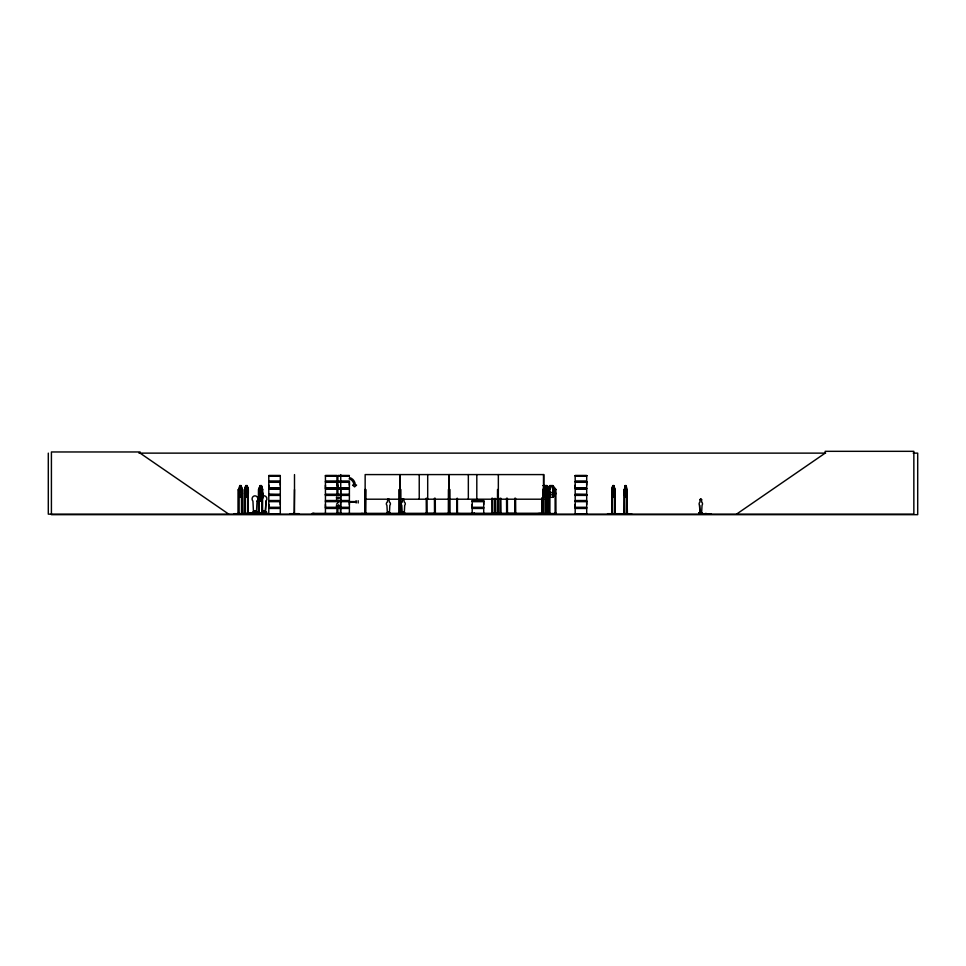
<?xml version="1.0" encoding="UTF-8"?>
<svg xmlns="http://www.w3.org/2000/svg" width="966" height="966" viewBox="0 0 966 966"><rect width="100%" height="100%" fill="white"/><g stroke="black" fill="none" stroke-linecap="round" stroke-linejoin="round"><path stroke-width="1.45" d="M268.789 507.319L268.789 501.656L280.297 501.656L280.285 507.319L268.789 507.319L268.802 504.494M268.789 487.951L268.789 482.3L280.297 482.3L280.285 487.951L268.789 487.951L268.802 485.125M280.285 504.494L280.285 501.656M280.285 485.125L280.285 482.3M336.953 507.319L325.433 507.319L325.445 504.494M325.433 487.951L325.433 482.3L336.953 482.3L336.941 487.951L325.433 487.951L325.445 485.125M336.941 485.125L336.941 482.3M337.871 487.951L337.871 482.3L349.39 482.3L349.378 487.951L337.871 487.951L337.883 485.125M349.378 504.494L349.378 501.656L337.871 501.656M349.378 485.125L349.378 482.3M472.193 507.319L472.193 501.656L483.712 501.656L483.7 507.319L472.193 507.319L472.205 504.494M483.7 504.494L483.7 501.656M575.181 507.319L575.181 501.656L586.7 501.656L586.688 507.319L575.181 507.319L575.193 504.494M575.181 487.951L575.181 482.3L586.7 482.3L586.688 487.951L575.181 487.951L575.193 485.125M586.688 504.494L586.688 501.656M586.688 485.125L586.688 482.3M289.715 513.683L298.953 513.658M335.963 514.141L345.188 514.033M444.324 513.683L460.214 513.658M614.581 514.154L614.569 489.243M624.302 489.339L624.398 514.154M248.033 489.339L247.96 514.154M614.569 489.339L615.185 489.545L615.185 514.154M259.238 489.4L259.105 514.154L259.154 513.26M701.606 513.224L702.028 505.315A2.053 1.678 -90 0 0 701.678 502.091L701.582 499.603M265.988 501.113L265.324 512.97L265.988 501.113A3.079 2.874 -90 0 0 262.462 496.27M547.734 489.339L547.517 514.093M555.184 489.364L555.873 489.545L555.945 514.154M255.93 511.449L254.807 511.074L255.555 511.545M255.797 510.942L255 511.002L255.592 511.63M264.599 511.099L263.706 511.364L264.732 510.942M264.044 511.545L264.732 511.147L263.996 510.99M701.678 513.224L699.927 513.224L699.577 505.315A2.053 1.678 -90 0 1 700 502.091L700.036 499.603M699.927 512.161L700.797 512.052L700.338 512.451M700.604 512.439L700.024 512.016M240.244 486.212C238.53 494.314 242.381 494.29 240.643 486.212L240.148 486.212M246.306 486.212C244.579 494.314 248.443 494.29 246.704 486.212L246.209 486.212M255.036 511.219L255.217 511.582M255.676 511.594L255.688 510.942M255.121 510.893L255.93 511.219M264.708 511.316L264.249 511.074M260.132 489.545C261.762 476.999 261.822 501.632 260.132 489.545L261.52 489.508M325.325 494.677L336.965 494.785M325.409 514.141L351.745 514.057L325.445 513.755M337.762 494.677L349.402 494.846M472.169 513.936L472.193 508.454L483.712 508.454L483.712 513.912L471.203 513.646L477.735 514.081M612.178 514.154L612.154 489.545L612.782 485.705L613.881 485.705L613.627 494.785L612.275 492.467M626.004 485.705L626.511 492.467L625.171 494.785L624.495 489.545L625.002 485.705L626.101 485.705M607.469 514.141L619.447 513.695L607.614 514.033M607.614 513.695L619.447 513.695M619.689 514.141L631.692 514.093L619.834 514.033M619.834 513.695L631.643 514.154M543.315 488.434L544.256 486.212M239.846 485.705L239.242 492.467L240.051 494.785L240.848 494.785L241.645 492.467M233.941 514.141L267.039 514.105L265.626 514.141M234.11 514.081L252.368 514.081M260.12 485.705L259.48 492.467L260.337 494.785L261.206 494.785L262.052 492.467L261.412 485.705L260.035 485.705L258.828 489.545L258.864 514.154M542.928 514.154L543.025 489.545L543.894 489.207M254.36 514.081L266.701 513.695L234.11 513.695M262.523 514.141L262.655 489.508L261.339 485.596M537.82 513.695L552.238 514.154L537.833 513.658L554.943 513.514M545.778 514.081L545.814 489.194M612.879 485.705L611.732 489.508L611.876 514.154M626.028 497.309L627.151 493.409L626.125 497.309L624.978 497.309L623.988 493.372L625.074 485.596L626.125 485.596L627.115 489.545L627.103 514.154M264.382 511.171L263.851 511.099M549.835 489.545L550.813 486.212L551.827 486.212L552.854 489.545M361.682 514.081L368.227 514.154M238.469 514.154L238.505 489.508L239.822 485.596M239.737 485.596L241.065 485.596L242.249 489.545L242.297 493.409L240.981 497.309L239.737 497.309L238.505 489.508M244.579 514.154L244.567 489.508L245.799 485.596L247.127 485.596L248.347 489.508L248.347 493.409L247.03 497.309L245.799 497.309M244.76 514.105L244.664 489.508L245.883 485.596M247.018 497.212L248.347 493.409M258.357 514.081L258.465 489.545L259.238 489.243M261.436 497.309L260.011 497.309L258.695 489.508L260.096 485.596L261.436 485.596M260.12 497.212L258.828 493.372L260.192 489.508M261.339 497.309C264.153 487.323 262.933 499.108 261.52 501.221L260.096 501.221L258.828 497.285L260.192 501.221M261.436 501.221L262.837 497.321M699.964 499.603L700.628 498.879M539.366 514.081L539.306 513.393M543.411 494.785L544.438 494.785L545.452 492.467L544.691 485.705C546.998 489.279 546.985 493.578 544.8 497.309L543.121 497.309M547.71 489.448L546.841 489.545L546.587 514.093M399.888 514.033L399.984 474.584L400.117 514.154M448.912 514.081L449.093 474.584M506.365 514.081L506.45 513.26M546.708 514.033L546.696 489.508L549.775 485.596L552.902 485.596L555.981 489.508M546.949 497.212L548.205 495.292L546.985 497.309M552.854 491.259L551.827 492.769L550.813 492.769L549.835 491.259M552.842 497.212L555.873 493.372M546.684 493.409L549.775 497.309L552.902 497.309L555.981 493.409M698.744 514.141L698.889 512.813L700.048 512.813L700.048 513.67M704.033 513.888L711.193 514.129L699.046 514.154M700.712 514.129L701.401 512.813M710.698 514.129L710.988 513.888M700.121 512.234L699.758 511.871M243.891 513.695L244.99 514.154L245.34 513.429M248.214 514.105L247.537 514.117L248.721 513.429M253.466 512.149L253.201 514.154M253.164 514.141L254.191 513.755M256.811 513.912L257.765 513.755L257.765 512.149L256.509 512.149L256.509 513.429M257.089 514.154L257.427 512.149M262.354 489.194L262.076 514.117L262.728 514.129M263.561 514.129L263.018 514.141M387.076 513.67L386.835 512.813L386.678 514.141M389.745 514.141L389.914 512.813L389.672 513.67M401.554 514.141L401.711 512.813L401.953 513.67M404.416 514.141C410.973 513.876 384.48 514.129 403.909 513.501M404.549 514.129L404.79 512.813L404.549 513.67M254.939 511.123L255.773 511.304M336.482 504.155L338.04 502.803L338.04 500.786L336.482 499.458M336.663 506.45L338.607 504.904M387.861 498.975L387.354 502.091A2.053 2.053 0 0 0 386.931 505.315L387.354 513.224L389.407 513.224L389.829 505.315A2.053 2.053 0 0 0 389.407 502.091L388.887 498.975M402.737 498.975L402.23 502.091A2.053 2.053 0 0 0 401.796 505.315L402.23 513.224L404.283 513.224L404.706 505.315A2.053 2.053 0 0 0 404.283 502.091L403.764 498.975M736.503 514.154L825.181 453.126L825.181 451.327L913.848 451.327L913.848 514.154L48.3 514.154L48.3 453.126M387.04 514.154L390.083 514.141M425.994 514.093L426.127 513.26M268.753 494.556L280.309 494.846M268.789 513.912L268.802 508.454L280.297 508.454L280.297 513.912L268.753 514.141M575.156 494.556L586.712 494.785M575.181 513.912L575.181 508.454L586.7 508.454L586.7 513.912L575.156 514.141M138.959 453.126L825.64 453.126M913.172 453.126L917.7 453.126L917.7 514.673L51.415 514.673L51.415 451.967L140.094 451.967L140.094 453.126L228.761 514.154M268.777 475.477L280.309 475.477M325.433 475.477L336.965 475.477M337.871 475.477L349.402 475.477M575.168 475.477L586.712 475.477M337.871 475.695L349.402 475.707M268.802 476.045L280.285 476.045M325.445 476.045L336.941 476.045M337.883 476.045L349.378 476.045M575.193 476.045L586.688 476.045M349.39 481.165L337.871 481.165L337.871 475.707M268.705 481.551L280.382 481.551M325.361 481.551L337.037 481.551M337.798 481.551L349.475 481.551M575.096 481.551L586.785 481.551M268.705 481.901L280.382 481.901M325.361 481.901L337.037 481.901M337.798 481.901L349.475 481.901M575.096 481.901L586.785 481.901M543.121 485.596L547.046 485.596L548.966 488.53L546.985 485.596M614.883 514.154L614.931 489.508L613.905 485.596L612.758 485.596L612.154 489.545M239.749 485.705L241.053 485.705L241.645 489.545L241.778 514.154M543.146 485.705L547.01 485.705L548.205 489.545M545.259 486.212L546.152 486.212L546.949 489.545M613.543 486.212L613.108 492.769L613.446 486.212M625.763 486.212L625.328 492.769L625.666 486.212M268.705 488.349L280.382 488.349M325.361 488.349L337.037 488.349M337.798 488.349L349.475 488.349M575.096 488.349L586.785 488.349M268.705 488.699L280.382 488.699M325.361 488.699L337.037 488.699M337.798 488.699L349.475 488.699M575.096 488.699L586.785 488.699M238.94 489.194L238.928 514.154M245.002 489.194L244.99 514.154M247.876 489.545L248.214 514.154M627.151 489.508L626.982 514.154M238.964 489.545L238.264 489.545L238.264 514.154M241.524 489.545L242.297 489.508L242.152 514.154M245.026 489.545L244.326 489.545L244.108 514.141M261.508 489.605L260.12 489.605L259.48 493.445L260.337 498.697L261.206 498.697L262.052 496.379L261.412 489.605M294.497 489.545L294.183 514.154L294.123 513.26M340.744 489.545L340.418 514.154M498.359 489.545L497.526 489.545L497.43 514.154M545.778 489.545L546.599 489.545M624.398 489.545L624.06 514.154M626.825 489.545L627.429 514.154L626.765 513.26M261.061 490.112L260.542 490.112C258.695 498.227 262.849 498.202 260.977 490.112M543.653 492.769L544.691 491.259L544.172 486.212M244.567 493.409L245.907 497.212M546.37 493.409L544.715 497.309L544.715 485.596L546.321 489.545L546.128 514.154M614.799 493.372L613.808 497.309L612.758 497.309L611.768 493.372L612.855 497.309M623.951 493.409L625.099 497.212M268.802 494.399L280.285 494.399L280.297 489.098L268.789 489.098L268.789 494.544L280.309 494.556M325.445 494.399L336.941 494.399L336.953 489.098L325.433 489.098L325.433 494.544L336.965 494.544M349.378 494.399L337.883 494.399L337.883 489.098L349.39 489.098L349.39 494.544L337.871 494.544M575.193 494.399L586.688 494.399L586.688 489.098L575.181 489.098L575.181 494.544L586.712 494.556M336.965 495.039L325.433 495.051L325.445 500.521L336.953 500.521M337.871 495.039L349.402 495.039L349.378 500.521L337.871 500.521M268.802 495.401L280.285 495.401M325.445 495.401L336.941 495.401M337.883 495.401L349.378 495.401M575.193 495.401L586.688 495.401M336.397 497.357L339.151 497.357M336.397 498.19L339.151 498.19M365.16 499.205L543.858 499.205M472.193 500.521L483.712 500.521M268.705 500.919L280.382 500.919M325.361 500.919L337.037 500.919M337.798 500.919L349.475 500.919M472.108 500.919L483.785 500.919M575.096 500.919L586.785 500.919M260.12 501.125L261.508 501.125M261.871 501.113L262.535 512.97M268.705 501.269L280.382 501.269M325.361 501.269L337.037 501.269M337.798 501.269L349.475 501.269M472.108 501.269L483.785 501.269M575.096 501.269L586.785 501.269M336.953 501.656L325.433 501.656L325.433 507.319M349.728 501.595L356.14 501.595M349.728 502.115L356.14 502.115M699.577 505.315L700 513.224M336.397 505.568L339.151 505.568M336.397 506.401L339.151 506.401M337.871 507.319L349.39 507.319L349.39 501.656M268.705 507.705L280.382 507.705M325.361 507.705L337.037 507.705M337.798 507.705L349.475 507.705M472.108 507.705L483.785 507.705M575.096 507.705L586.785 507.705M268.705 508.056L280.382 508.056M325.361 508.056L337.037 508.056M337.798 508.056L349.475 508.056M472.108 508.056L483.785 508.056M575.096 508.056L586.785 508.056M254.891 513.755L254.879 510.736L256.28 510.736M265.131 510.736L265.131 513.429L265.203 510.736L263.815 510.736L263.815 513.429M262.728 512.149L261.484 512.149L261.484 513.755M249.276 513.175L251.317 513.175M258.212 513.175L260.24 513.175M238.191 513.26L238.964 513.26M241.452 513.26L242.225 513.26M244.253 513.26L266.362 513.429L266.362 512.149M294.087 513.26L294.594 514.154M542.566 513.26L312.272 513.393L312.272 514.154M542.928 513.26L543.991 514.033M545.814 513.26L547.77 513.26L547.77 514.154M548.736 513.26L549.775 513.26L549.763 514.154L549.69 495.329M555.969 513.26L554.943 513.26L554.943 514.154M611.804 513.26L612.516 513.26M614.545 513.26L615.257 513.26M624.024 513.26L624.736 513.26M387.716 513.501L389.032 513.501M427.153 513.514L434.338 513.514M492.745 513.514L499.929 513.514M507.476 513.514L514.661 513.514M705.095 513.501L706.46 513.501M268.802 513.755L280.285 513.755M386.835 513.67L389.914 513.67M396.736 513.683L404.79 513.67M471.227 513.695L483.7 513.755M575.193 513.755L586.688 513.755M498.565 514.081L498.456 513.26M555.1 489.207L555.136 514.154M515.711 513.646L515.59 498.227M501.04 514.081L500.859 498.227M449.794 514.093L449.854 513.26M449.468 514.081L449.347 513.26M253.358 513.912L253.998 514.141M700.99 498.879L701.654 499.603M336.663 497.164L338.607 498.697M266.713 514.081L266.701 512.149L265.445 512.149L265.445 513.429M256.473 514.117L256.847 512.149M253.358 513.755L254.275 513.429M546.792 493.372L549.823 497.212M261.315 485.705L262.607 489.545M261.436 489.508L262.788 493.445M247.03 485.596L248.31 489.545M244.615 493.372L245.883 497.309M240.981 485.596L242.164 489.545M238.638 493.372L239.822 497.309M613.808 485.596L614.895 489.545M542.771 514.105L542.795 513.26M702.379 513.888L702.379 512.813L701.207 512.813L701.207 513.67M702.185 512.813L702.185 513.67L699.082 513.67L699.082 512.813M700.531 511.871L700.616 513.67M699.843 511.871L699.855 513.888M626.777 513.26L626.801 514.154M624.676 495.329L624.7 514.154M624.471 513.26L624.519 514.154M614.992 513.26L615.04 514.154M612.456 493.88L612.48 514.154M612.021 513.26L612.07 514.154M555.776 513.26L555.776 514.154M552.902 485.596L552.902 497.309M549.775 485.596L549.775 497.309M549.509 495.329L549.4 514.154M548.99 495.329L549.123 514.154M548.821 495.329L548.917 514.154M546.937 513.26L547.13 514.154M546.37 513.26L546.37 514.154M543.773 514.154L543.858 474.584L365.16 474.584L365.1 514.154M543.592 513.26L543.508 514.154L543.496 474.584M543.17 489.545L543.182 514.154M542.542 513.26L542.518 514.154L542.445 498.227M542.168 498.227L542.216 514.154M541.986 498.227L541.902 514.154L541.745 498.227M540.574 513.393L540.574 514.154M515.494 513.26L515.494 514.154M514.757 498.227L514.757 514.154L514.661 513.26M507.379 498.227L507.476 514.154M506.546 498.227L506.643 514.154M500.762 513.26L500.762 514.154M500.122 513.26L500.122 514.154M500.026 498.227L499.929 514.154M498.359 474.584L498.323 514.154M497.623 513.26L497.623 514.154M497.043 513.393L497.043 514.154M495.775 513.393L495.775 514.154M495.461 498.432L495.558 514.154M495.365 513.26L495.365 514.154M494.628 498.432L494.725 514.154M494.532 513.26L494.556 514.154M492.648 498.227L492.745 514.154M492.551 513.26L492.551 514.154M491.815 498.227L491.815 514.154L491.718 513.26M476.806 474.584L476.806 499.205M474.535 513.26L474.572 514.154M474.342 513.26L474.306 514.154L474.209 513.26M474.004 513.26L473.98 514.154M468.341 474.584L468.341 499.205M457.425 498.432L457.461 514.154M457.232 514.154L457.196 498.432L457.099 514.154M456.894 498.432L456.87 514.154M450.047 514.154L449.951 489.545L448.417 489.545L448.333 514.154M449.25 474.584L449.118 514.154M448.779 489.545L448.779 514.154L448.683 513.26M435.268 498.227L435.364 514.154M435.171 513.26L435.171 514.154M434.434 498.227L434.531 514.154M434.338 513.26L434.338 514.154M427.697 474.584L427.697 499.205M427.057 498.227L427.153 514.154M426.96 513.26L426.96 514.154M426.223 498.227L426.32 514.154M419.232 474.584L419.232 499.205M403.716 513.67L403.716 511.871L402.786 511.871L402.786 513.67M400.95 514.154L400.854 489.545L399.163 489.545L399.091 514.154M400.757 513.26L400.757 514.154M399.755 489.545L399.658 514.154M399.526 513.26L399.489 514.154L399.393 489.545M388.851 513.67L388.851 511.871L387.909 511.871L387.909 513.67M365.824 513.26L365.824 514.154M365.595 514.154L365.752 489.545L364.943 489.545L364.87 514.154M365.534 489.545L365.462 514.154L365.269 513.26M362.842 513.393L362.842 514.154M361.743 513.393L361.743 514.154M358.181 500.702L358.181 503.008M356.14 500.702L356.14 503.008M349.39 513.912L349.378 508.454L337.871 508.454L337.871 513.912M340.841 513.393L340.841 514.154M340.732 474.584L340.744 514.154M339.827 513.393L339.827 514.154M336.953 513.912L336.953 508.454L325.433 508.454L325.433 513.912M314.071 513.393L314.071 514.154M313.177 513.393L313.177 514.154M312.972 513.393L312.972 514.154M294.497 474.584L294.497 514.154M262.402 512.149L262.378 514.154M261.955 498.227L261.955 514.154M261.81 512.149L261.919 514.154M258.707 513.26L258.695 514.154M256.195 510.736L256.28 513.429M254.964 510.736L254.964 513.429M253.792 513.429L253.792 512.149L252.549 512.149L252.549 513.755M248.6 513.429L248.673 514.154M247.791 513.26L247.839 514.154M247.586 495.329L247.55 514.154M241.862 496.778L241.947 514.154M241.524 493.88L241.488 514.154M238.638 513.26L238.638 514.154M349.076 478.822A6.472 6.472 0 0 1 353.882 485.077L352.59 485.077L354.582 486.876L356.575 485.077L355.283 485.077A7.752 7.752 0 0 0 349.535 477.578M257.065 501.113L256.401 512.97L253.527 512.97L252.935 501.113A3.079 2.874 -90 0 1 252.935 496.753A3.079 2.874 -90 0 1 256.992 496.753A3.079 2.874 -90 0 1 256.992 501.113L257.065 501.113M259.914 492.129L260.615 495.087L259.89 498.13L260.832 495.63L261.714 498.178L261.061 495.063L261.762 492.237L260.844 494.483L259.914 492.129M245.907 485.705L245.304 492.467L246.113 494.785L246.91 494.785L247.707 489.545L247.103 485.705L245.811 485.705M549.823 485.705L548.302 489.545L548.302 492.467L550.33 494.785L552.359 494.785L554.351 492.467L554.351 489.545L552.854 485.705L549.823 485.705M280.309 475.695L268.777 475.695L268.802 481.165L280.297 481.165L280.297 475.707M336.965 475.683L325.433 475.683L325.445 481.165L336.953 481.165L336.953 475.707M586.712 475.683L575.168 475.695L575.193 481.165L586.7 481.165L586.7 475.707M280.309 495.075L268.777 495.039L268.802 500.521L280.297 500.521L280.297 495.075M586.712 495.075L575.168 495.075L575.193 500.521L586.7 500.521L586.7 495.075"/></g></svg>
